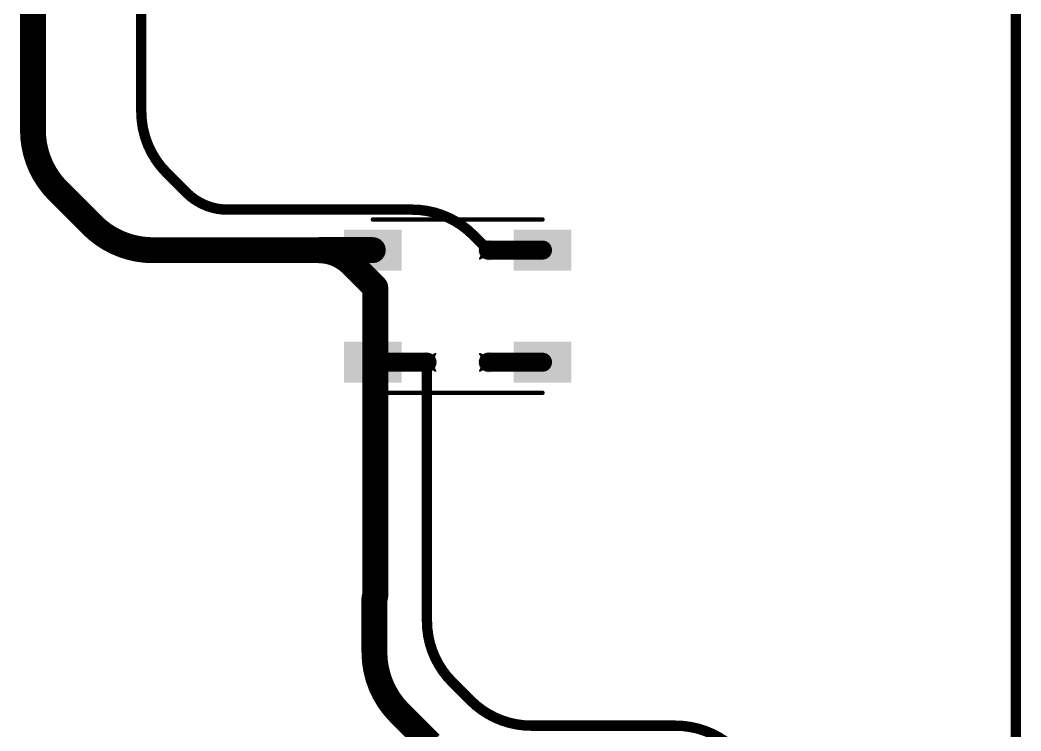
# Model space of a CAD drawing. Header units: inches. Extents: x -11 to 1110, y -7 to 455.
# Drawn here: x 634.54 to 664.03, y 160.73 to 181.66 of the extents above; entities that cross this region are included whole.
import ezdxf

# ---------------------------------------------------------------- set-up
doc = ezdxf.new("R2010")
doc.units = ezdxf.units.IN
for name, color, linetype in [('Bottom Layer', 5, 'Continuous'), ('Drill Drawing', 1, 'Continuous'), ('Top Layer', 1, 'Continuous'), ('Top Overlay', 2, 'Continuous'), ('Top Paste', 8, 'Continuous'), ('Top Solder', 216, 'Continuous'), ('Via Holes', 16, 'Continuous')]:
    doc.layers.add(name, color=color, linetype=linetype)

# ---------------------------------------------------------------- blocks, each defined once
blk = doc.blocks.new('WS2812B_B_W_230')
at = {"layer": 'Top Layer'}
for points in [[(-3.24999985, 2.15000078), (-1.75000031, 2.15000078), (-1.75000031, 1.15000278), (-3.24999985, 1.15000278)], [(3.24999985, 1.15000278), (1.75000031, 1.15000278), (1.75000031, 2.15000078), (3.24999985, 2.15000078)], [(-3.24999985, -1.15000024), (-1.75000031, -1.15000024), (-1.75000031, -2.14999824), (-3.24999985, -2.14999824)], [(1.75000031, -1.15000024), (3.24999985, -1.15000024), (3.24999985, -2.14999824), (1.75000031, -2.14999824)]]:
    blk.add_hatch(color=1, dxfattribs=at).paths.add_polyline_path(points)
at = {"layer": 'Top Paste'}
for points in [[(-3.24999985, 2.15000078), (-1.75000031, 2.15000078), (-1.75000031, 1.15000278), (-3.24999985, 1.15000278)], [(3.24999985, 1.15000278), (1.75000031, 1.15000278), (1.75000031, 2.15000078), (3.24999985, 2.15000078)], [(-3.24999985, -1.15000024), (-1.75000031, -1.15000024), (-1.75000031, -2.14999824), (-3.24999985, -2.14999824)], [(1.75000031, -1.15000024), (3.24999985, -1.15000024), (3.24999985, -2.14999824), (1.75000031, -2.14999824)]]:
    blk.add_hatch(color=8, dxfattribs=at).paths.add_polyline_path(points)
at = {"layer": 'Top Solder'}
for points in [[(-3.35159985, 2.25160078), (-1.64840031, 2.25160078), (-1.64840031, 1.04840278), (-3.35159985, 1.04840278)], [(3.35159985, 1.04840278), (1.64840031, 1.04840278), (1.64840031, 2.25160078), (3.35159985, 2.25160078)], [(-3.35159985, -1.04840024), (-1.64840031, -1.04840024), (-1.64840031, -2.25159824), (-3.35159985, -2.25159824)], [(1.64840031, -1.04840024), (3.35159985, -1.04840024), (3.35159985, -2.25159824), (1.64840031, -2.25159824)]]:
    blk.add_hatch(color=216, dxfattribs=at).paths.add_polyline_path(points)
at = {"layer": 'Top Overlay'}
for points in [[(-2.50000008, 2.55080008, 0.127, 0.127, 0), (2.50000008, 2.55080008, 0.127, 0.127, 0)], [(-3.556, 1.8034, 0.254, 0.254, 0), (-3.429, 1.6764, 0.254, 0.254, 0)], [(-3.556, 1.5494, 0.254, 0.254, 0), (-3.556, 1.8034, 0.254, 0.254, 0)], [(-3.556, 1.5494, 0.254, 0.254, 0), (-3.429, 1.6764, 0.254, 0.254, 0)], [(-2.50000008, -2.55079754, 0.127, 0.127, 0), (2.50000008, -2.55079754, 0.127, 0.127, 0)]]:
    blk.add_lwpolyline(points, format="xyseb", dxfattribs=at)
for points in [[(-2.53175008, 2.55080008, 0.0635, 0.0635, 1), (-2.46825008, 2.55080008, 0.0635, 0.0635, 1)], [(2.46825008, 2.55080008, 0.0635, 0.0635, 1), (2.53175008, 2.55080008, 0.0635, 0.0635, 1)], [(-3.619499999999999, 1.8034, 0.127, 0.127, 1), (-3.4925, 1.8034, 0.127, 0.127, 1)], [(-3.619499999999999, 1.8034, 0.127, 0.127, 1), (-3.4925, 1.8034, 0.127, 0.127, 1)], [(-3.4925, 1.6764, 0.127, 0.127, 1), (-3.3655, 1.6764, 0.127, 0.127, 1)], [(-3.4925, 1.6764, 0.127, 0.127, 1), (-3.3655, 1.6764, 0.127, 0.127, 1)], [(-3.619499999999999, 1.5494, 0.127, 0.127, 1), (-3.4925, 1.5494, 0.127, 0.127, 1)], [(-3.619499999999999, 1.5494, 0.127, 0.127, 1), (-3.4925, 1.5494, 0.127, 0.127, 1)], [(-2.53175008, -2.55079754, 0.0635, 0.0635, 1), (-2.46825008, -2.55079754, 0.0635, 0.0635, 1)], [(2.46825008, -2.55079754, 0.0635, 0.0635, 1), (2.53175008, -2.55079754, 0.0635, 0.0635, 1)]]:
    blk.add_lwpolyline(points, format="xyseb", close=True, dxfattribs=at)

msp = doc.modelspace()

# ---------------------------------------------------------------- hatches: boundary and pattern name
at = {"layer": 'Bottom Layer'}
h = msp.add_hatch(color=5, dxfattribs=at)
edge = h.paths.add_edge_path()
edge.add_arc((643.33895462, 174.88477596), 0.2999994, 0, 360)
h = msp.add_hatch(color=5, dxfattribs=at)
edge = h.paths.add_edge_path()
edge.add_arc((648.33895478, 174.88477596), 0.2999994, 0, 360)
h = msp.add_hatch(color=5, dxfattribs=at)
edge = h.paths.add_edge_path()
edge.add_arc((646.5302157, 171.58477494), 0.2999994, 0, 360)
h = msp.add_hatch(color=5, dxfattribs=at)
edge = h.paths.add_edge_path()
edge.add_arc((648.33895478, 171.58477494), 0.2999994, 0, 360)
at = {"layer": 'Top Layer'}
h = msp.add_hatch(color=1, dxfattribs=at)
edge = h.paths.add_edge_path()
edge.add_arc((643.33895462, 174.88477596), 0.2999994, 0, 360)
h = msp.add_hatch(color=1, dxfattribs=at)
edge = h.paths.add_edge_path()
edge.add_arc((648.33895478, 174.88477596), 0.2999994, 0, 360)
h = msp.add_hatch(color=1, dxfattribs=at)
edge = h.paths.add_edge_path()
edge.add_arc((646.5302157, 171.58477494), 0.2999994, 0, 360)
h = msp.add_hatch(color=1, dxfattribs=at)
edge = h.paths.add_edge_path()
edge.add_arc((648.33895478, 171.58477494), 0.2999994, 0, 360)
at = {"layer": 'Via Holes'}
h = msp.add_hatch(color=7, dxfattribs=at)
edge = h.paths.add_edge_path()
edge.add_arc((643.33895462, 174.88477596), 0.1499997, 0, 360)
h = msp.add_hatch(color=7, dxfattribs=at)
edge = h.paths.add_edge_path()
edge.add_arc((648.33895478, 174.88477596), 0.1499997, 0, 360)
h = msp.add_hatch(color=7, dxfattribs=at)
edge = h.paths.add_edge_path()
edge.add_arc((646.5302157, 171.58477494), 0.1499997, 0, 360)
h = msp.add_hatch(color=7, dxfattribs=at)
edge = h.paths.add_edge_path()
edge.add_arc((648.33895478, 171.58477494), 0.1499997, 0, 360)

# ---------------------------------------------------------------- linework, layer by layer
at = {"layer": 'Bottom Layer'}
for points in [[(663.87452188, 147.30947678, 0.3048, 0.3048, 0), (663.87452188, 252.8511961, 0.3048, 0.3048, 0)], [(634.9245721599999, 178.4195314, 0.7619999999999999, 0.7619999999999999, 0), (634.9245721599999, 189.55569658, 0.7619999999999999, 0.7619999999999999, 0)], [(638.1158332399999, 178.96207032, 0.3048, 0.3048, 0), (638.1158332399999, 186.25569556, 0.3048, 0.3048, 0)], [(638.85978146, 177.16601854, 0.3048, 0.3048, -0.198912367379658), (638.1158332399999, 178.96207032, 0.3048, 0.3048, 0)], [(635.6685203799999, 176.62347962, 0.7619999999999999, 0.7619999999999999, -0.198912367379658), (634.9245721599999, 178.4195314, 0.7619999999999999, 0.7619999999999999, 0)], [(638.85978146, 177.16601854, 0.3048, 0.3048, 0), (639.4449999999999, 176.5808, 0.3048, 0.3048, 0)], [(635.6685203799999, 176.62347962, 0.7619999999999999, 0.7619999999999999, 0), (636.66327582, 175.62872418, 0.7619999999999999, 0.7619999999999999, 0)], [(640.6554903399999, 176.07939892, 0.3048, 0.3048, -0.198912367379658), (639.4449999999999, 176.5808, 0.3048, 0.3048, 0)], [(640.6554903399999, 176.07939892, 0.3048, 0.3048, 0), (646.09222826, 176.07939892, 0.3048, 0.3048, 0)], [(646.09222826, 176.07939892, 0.3048, 0.3048, -0.198912367379658), (647.8882800399999, 175.3354507, 0.3048, 0.3048, 0)], [(638.4593275999999, 174.88477596, 0.7619999999999999, 0.7619999999999999, -0.198912367379658), (636.66327582, 175.62872418, 0.7619999999999999, 0.7619999999999999, 0)], [(647.8882800399999, 175.3354507, 0.3048, 0.3048, 0), (648.33895478, 174.88477596, 0.3048, 0.3048, 0)], [(638.4593275999999, 174.88477596, 0.7619999999999999, 0.7619999999999999, 0), (643.33895462, 174.88477596, 0.7619999999999999, 0.7619999999999999, 0)], [(643.33895462, 174.88477596, 0.7619999999999999, 0.7619999999999999, -0.198912367379658), (644.31314876, 174.48125124, 0.7619999999999999, 0.7619999999999999, 0)], [(644.31314876, 174.48125124, 0.7619999999999999, 0.7619999999999999, 0), (645.0075999999999, 173.7868, 0.7619999999999999, 0.7619999999999999, 0)], [(645.0075999999999, 164.70412068, 0.7619999999999999, 0.7619999999999999, 0), (645.0075999999999, 173.7868, 0.7619999999999999, 0.7619999999999999, 0)], [(646.5302157, 163.96908786, 0.3048, 0.3048, 0), (646.5302157, 171.58477494, 0.3048, 0.3048, 0)], [(645.0075999999999, 164.70412068, 0.7619999999999999, 0.7619999999999999, -0.198912367379658), (644.9822, 164.6428, 0.7619999999999999, 0.7619999999999999, 0)], [(644.9822, 163.05330356, 0.7619999999999999, 0.7619999999999999, 0), (644.9822, 164.6428, 0.7619999999999999, 0.7619999999999999, 0)], [(647.27416392, 162.17303608, 0.3048, 0.3048, -0.198912367379658), (646.5302157, 163.96908786, 0.3048, 0.3048, 0)], [(645.7261482199999, 161.25725178, 0.7619999999999999, 0.7619999999999999, -0.198912367379658), (644.9822, 163.05330356, 0.7619999999999999, 0.7619999999999999, 0)], [(647.27416392, 162.17303608, 0.3048, 0.3048, 0), (647.81305286, 161.63414714, 0.3048, 0.3048, 0)], [(645.7261482199999, 161.25725178, 0.7619999999999999, 0.7619999999999999, 0), (646.6331999999999, 160.3502, 0.7619999999999999, 0.7619999999999999, 0)], [(649.6091046399999, 160.89019892, 0.3048, 0.3048, -0.198912367379658), (647.81305286, 161.63414714, 0.3048, 0.3048, 0)], [(649.6091046399999, 160.89019892, 0.3048, 0.3048, 0), (653.85127802, 160.89019892, 0.3048, 0.3048, 0)], [(653.85127802, 160.89019892, 0.3048, 0.3048, -0.198912367379658), (655.6473298, 160.1462507, 0.3048, 0.3048, 0)]]:
    msp.add_lwpolyline(points, format="xyseb", dxfattribs=at)
for points in [[(638.03963324, 178.96207032, 0.1524, 0.1524, 1), (638.19203324, 178.96207032, 0.1524, 0.1524, 1)], [(638.03963324, 178.96207032, 0.1524, 0.1524, 1), (638.19203324, 178.96207032, 0.1524, 0.1524, 1)], [(634.73407216, 178.4195314, 0.3809999999999999, 0.3809999999999999, 1), (635.11507216, 178.4195314, 0.3809999999999999, 0.3809999999999999, 1)], [(634.73407216, 178.4195314, 0.3809999999999999, 0.3809999999999999, 1), (635.11507216, 178.4195314, 0.3809999999999999, 0.3809999999999999, 1)], [(638.78358146, 177.16601854, 0.1524, 0.1524, 1), (638.93598146, 177.16601854, 0.1524, 0.1524, 1)], [(638.78358146, 177.16601854, 0.1524, 0.1524, 1), (638.93598146, 177.16601854, 0.1524, 0.1524, 1)], [(635.47802038, 176.62347962, 0.3809999999999999, 0.3809999999999999, 1), (635.85902038, 176.62347962, 0.3809999999999999, 0.3809999999999999, 1)], [(635.47802038, 176.62347962, 0.3809999999999999, 0.3809999999999999, 1), (635.85902038, 176.62347962, 0.3809999999999999, 0.3809999999999999, 1)], [(639.3688, 176.5808, 0.1524, 0.1524, 1), (639.5212, 176.5808, 0.1524, 0.1524, 1)], [(639.3688, 176.5808, 0.1524, 0.1524, 1), (639.5212, 176.5808, 0.1524, 0.1524, 1)], [(640.57929034, 176.07939892, 0.1524, 0.1524, 1), (640.73169034, 176.07939892, 0.1524, 0.1524, 1)], [(640.57929034, 176.07939892, 0.1524, 0.1524, 1), (640.73169034, 176.07939892, 0.1524, 0.1524, 1)], [(646.01602826, 176.07939892, 0.1524, 0.1524, 1), (646.1684282599999, 176.07939892, 0.1524, 0.1524, 1)], [(646.01602826, 176.07939892, 0.1524, 0.1524, 1), (646.1684282599999, 176.07939892, 0.1524, 0.1524, 1)], [(636.4727758199999, 175.62872418, 0.3809999999999999, 0.3809999999999999, 1), (636.85377582, 175.62872418, 0.3809999999999999, 0.3809999999999999, 1)], [(636.4727758199999, 175.62872418, 0.3809999999999999, 0.3809999999999999, 1), (636.85377582, 175.62872418, 0.3809999999999999, 0.3809999999999999, 1)], [(647.81208004, 175.3354507, 0.1524, 0.1524, 1), (647.9644800399999, 175.3354507, 0.1524, 0.1524, 1)], [(647.81208004, 175.3354507, 0.1524, 0.1524, 1), (647.9644800399999, 175.3354507, 0.1524, 0.1524, 1)], [(638.2688275999999, 174.88477596, 0.3809999999999999, 0.3809999999999999, 1), (638.6498276, 174.88477596, 0.3809999999999999, 0.3809999999999999, 1)], [(638.2688275999999, 174.88477596, 0.3809999999999999, 0.3809999999999999, 1), (638.6498276, 174.88477596, 0.3809999999999999, 0.3809999999999999, 1)], [(643.1484546199999, 174.88477596, 0.3809999999999999, 0.3809999999999999, 1), (643.52945462, 174.88477596, 0.3809999999999999, 0.3809999999999999, 1)], [(643.1484546199999, 174.88477596, 0.3809999999999999, 0.3809999999999999, 1), (643.52945462, 174.88477596, 0.3809999999999999, 0.3809999999999999, 1)], [(644.12264876, 174.48125124, 0.3809999999999999, 0.3809999999999999, 1), (644.5036487599999, 174.48125124, 0.3809999999999999, 0.3809999999999999, 1)], [(644.12264876, 174.48125124, 0.3809999999999999, 0.3809999999999999, 1), (644.5036487599999, 174.48125124, 0.3809999999999999, 0.3809999999999999, 1)], [(648.2627547799999, 174.88477596, 0.1524, 0.1524, 1), (648.41515478, 174.88477596, 0.1524, 0.1524, 1)], [(644.8171, 173.7868, 0.3809999999999999, 0.3809999999999999, 1), (645.1981, 173.7868, 0.3809999999999999, 0.3809999999999999, 1)], [(644.8171, 173.7868, 0.3809999999999999, 0.3809999999999999, 1), (645.1981, 173.7868, 0.3809999999999999, 0.3809999999999999, 1)], [(646.4540156999999, 171.58477494, 0.1524, 0.1524, 1), (646.6064157, 171.58477494, 0.1524, 0.1524, 1)], [(644.7917, 164.6428, 0.3809999999999999, 0.3809999999999999, 1), (645.1727, 164.6428, 0.3809999999999999, 0.3809999999999999, 1)], [(644.7917, 164.6428, 0.3809999999999999, 0.3809999999999999, 1), (645.1727, 164.6428, 0.3809999999999999, 0.3809999999999999, 1)], [(644.8171, 164.70412068, 0.3809999999999999, 0.3809999999999999, 1), (645.1981, 164.70412068, 0.3809999999999999, 0.3809999999999999, 1)], [(644.8171, 164.70412068, 0.3809999999999999, 0.3809999999999999, 1), (645.1981, 164.70412068, 0.3809999999999999, 0.3809999999999999, 1)], [(646.4540156999999, 163.96908786, 0.1524, 0.1524, 1), (646.6064157, 163.96908786, 0.1524, 0.1524, 1)], [(646.4540156999999, 163.96908786, 0.1524, 0.1524, 1), (646.6064157, 163.96908786, 0.1524, 0.1524, 1)], [(644.7917, 163.05330356, 0.3809999999999999, 0.3809999999999999, 1), (645.1727, 163.05330356, 0.3809999999999999, 0.3809999999999999, 1)], [(644.7917, 163.05330356, 0.3809999999999999, 0.3809999999999999, 1), (645.1727, 163.05330356, 0.3809999999999999, 0.3809999999999999, 1)], [(647.19796392, 162.17303608, 0.1524, 0.1524, 1), (647.35036392, 162.17303608, 0.1524, 0.1524, 1)], [(647.19796392, 162.17303608, 0.1524, 0.1524, 1), (647.35036392, 162.17303608, 0.1524, 0.1524, 1)], [(645.53564822, 161.25725178, 0.3809999999999999, 0.3809999999999999, 1), (645.91664822, 161.25725178, 0.3809999999999999, 0.3809999999999999, 1)], [(645.53564822, 161.25725178, 0.3809999999999999, 0.3809999999999999, 1), (645.91664822, 161.25725178, 0.3809999999999999, 0.3809999999999999, 1)], [(647.7368528599999, 161.63414714, 0.1524, 0.1524, 1), (647.8892528599999, 161.63414714, 0.1524, 0.1524, 1)], [(647.7368528599999, 161.63414714, 0.1524, 0.1524, 1), (647.8892528599999, 161.63414714, 0.1524, 0.1524, 1)], [(649.53290464, 160.89019892, 0.1524, 0.1524, 1), (649.68530464, 160.89019892, 0.1524, 0.1524, 1)], [(649.53290464, 160.89019892, 0.1524, 0.1524, 1), (649.68530464, 160.89019892, 0.1524, 0.1524, 1)], [(653.77507802, 160.89019892, 0.1524, 0.1524, 1), (653.92747802, 160.89019892, 0.1524, 0.1524, 1)], [(653.77507802, 160.89019892, 0.1524, 0.1524, 1), (653.92747802, 160.89019892, 0.1524, 0.1524, 1)]]:
    msp.add_lwpolyline(points, format="xyseb", close=True, dxfattribs=at)
at = {"layer": 'Drill Drawing'}
for points in [[(643.08495462, 175.13877596, 0.0508, 0.0508, 0), (643.33895462, 175.01177596, 0.0508, 0.0508, 0)], [(643.08495462, 175.13877596, 0.0508, 0.0508, 0), (643.21195462, 174.88477596, 0.0508, 0.0508, 0)], [(643.33895462, 175.01177596, 0.0508, 0.0508, 0), (643.5929546199999, 175.13877596, 0.0508, 0.0508, 0)], [(643.4659546199999, 174.88477596, 0.0508, 0.0508, 0), (643.5929546199999, 175.13877596, 0.0508, 0.0508, 0)], [(648.08495478, 175.13877596, 0.0508, 0.0508, 0), (648.33895478, 175.01177596, 0.0508, 0.0508, 0)], [(648.08495478, 175.13877596, 0.0508, 0.0508, 0), (648.2119547799999, 174.88477596, 0.0508, 0.0508, 0)], [(648.33895478, 175.01177596, 0.0508, 0.0508, 0), (648.59295478, 175.13877596, 0.0508, 0.0508, 0)], [(648.4659547800001, 174.88477596, 0.0508, 0.0508, 0), (648.59295478, 175.13877596, 0.0508, 0.0508, 0)], [(643.08495462, 174.63077596, 0.0508, 0.0508, 0), (643.21195462, 174.88477596, 0.0508, 0.0508, 0)], [(643.4659546199999, 174.88477596, 0.0508, 0.0508, 0), (643.5929546199999, 174.63077596, 0.0508, 0.0508, 0)], [(648.08495478, 174.63077596, 0.0508, 0.0508, 0), (648.2119547799999, 174.88477596, 0.0508, 0.0508, 0)], [(648.4659547800001, 174.88477596, 0.0508, 0.0508, 0), (648.59295478, 174.63077596, 0.0508, 0.0508, 0)], [(643.08495462, 174.63077596, 0.0508, 0.0508, 0), (643.33895462, 174.75777596, 0.0508, 0.0508, 0)], [(643.33895462, 174.75777596, 0.0508, 0.0508, 0), (643.5929546199999, 174.63077596, 0.0508, 0.0508, 0)], [(648.08495478, 174.63077596, 0.0508, 0.0508, 0), (648.33895478, 174.75777596, 0.0508, 0.0508, 0)], [(648.33895478, 174.75777596, 0.0508, 0.0508, 0), (648.59295478, 174.63077596, 0.0508, 0.0508, 0)], [(646.2762157, 171.83877494, 0.0508, 0.0508, 0), (646.5302157, 171.71177494, 0.0508, 0.0508, 0)], [(646.2762157, 171.83877494, 0.0508, 0.0508, 0), (646.4032157, 171.58477494, 0.0508, 0.0508, 0)], [(646.2762157, 171.33077494, 0.0508, 0.0508, 0), (646.4032157, 171.58477494, 0.0508, 0.0508, 0)], [(646.5302157, 171.71177494, 0.0508, 0.0508, 0), (646.7842157, 171.83877494, 0.0508, 0.0508, 0)], [(646.6572156999999, 171.58477494, 0.0508, 0.0508, 0), (646.7842157, 171.83877494, 0.0508, 0.0508, 0)], [(646.6572156999999, 171.58477494, 0.0508, 0.0508, 0), (646.7842157, 171.33077494, 0.0508, 0.0508, 0)], [(648.08495478, 171.83877494, 0.0508, 0.0508, 0), (648.33895478, 171.71177494, 0.0508, 0.0508, 0)], [(648.08495478, 171.83877494, 0.0508, 0.0508, 0), (648.2119547799999, 171.58477494, 0.0508, 0.0508, 0)], [(648.08495478, 171.33077494, 0.0508, 0.0508, 0), (648.2119547799999, 171.58477494, 0.0508, 0.0508, 0)], [(648.33895478, 171.71177494, 0.0508, 0.0508, 0), (648.59295478, 171.83877494, 0.0508, 0.0508, 0)], [(648.4659547800001, 171.58477494, 0.0508, 0.0508, 0), (648.59295478, 171.83877494, 0.0508, 0.0508, 0)], [(648.4659547800001, 171.58477494, 0.0508, 0.0508, 0), (648.59295478, 171.33077494, 0.0508, 0.0508, 0)], [(646.2762157, 171.33077494, 0.0508, 0.0508, 0), (646.5302157, 171.45777494, 0.0508, 0.0508, 0)], [(646.5302157, 171.45777494, 0.0508, 0.0508, 0), (646.7842157, 171.33077494, 0.0508, 0.0508, 0)], [(648.08495478, 171.33077494, 0.0508, 0.0508, 0), (648.33895478, 171.45777494, 0.0508, 0.0508, 0)], [(648.33895478, 171.45777494, 0.0508, 0.0508, 0), (648.59295478, 171.33077494, 0.0508, 0.0508, 0)]]:
    msp.add_lwpolyline(points, format="xyseb", dxfattribs=at)
for points in [[(643.07225462, 175.13877596, 0.0254, 0.0254, 1), (643.09765462, 175.13877596, 0.0254, 0.0254, 1)], [(643.07225462, 175.13877596, 0.0254, 0.0254, 1), (643.09765462, 175.13877596, 0.0254, 0.0254, 1)], [(643.58025462, 175.13877596, 0.0254, 0.0254, 1), (643.60565462, 175.13877596, 0.0254, 0.0254, 1)], [(643.58025462, 175.13877596, 0.0254, 0.0254, 1), (643.60565462, 175.13877596, 0.0254, 0.0254, 1)], [(648.07225478, 175.13877596, 0.0254, 0.0254, 1), (648.09765478, 175.13877596, 0.0254, 0.0254, 1)], [(648.07225478, 175.13877596, 0.0254, 0.0254, 1), (648.09765478, 175.13877596, 0.0254, 0.0254, 1)], [(648.5802547799999, 175.13877596, 0.0254, 0.0254, 1), (648.6056547799999, 175.13877596, 0.0254, 0.0254, 1)], [(648.5802547799999, 175.13877596, 0.0254, 0.0254, 1), (648.6056547799999, 175.13877596, 0.0254, 0.0254, 1)], [(643.1992546199999, 174.88477596, 0.0254, 0.0254, 1), (643.2246546199999, 174.88477596, 0.0254, 0.0254, 1)], [(643.1992546199999, 174.88477596, 0.0254, 0.0254, 1), (643.2246546199999, 174.88477596, 0.0254, 0.0254, 1)], [(643.32625462, 175.01177596, 0.0254, 0.0254, 1), (643.35165462, 175.01177596, 0.0254, 0.0254, 1)], [(643.32625462, 175.01177596, 0.0254, 0.0254, 1), (643.35165462, 175.01177596, 0.0254, 0.0254, 1)], [(643.4532546199999, 174.88477596, 0.0254, 0.0254, 1), (643.47865462, 174.88477596, 0.0254, 0.0254, 1)], [(643.4532546199999, 174.88477596, 0.0254, 0.0254, 1), (643.47865462, 174.88477596, 0.0254, 0.0254, 1)], [(648.19925478, 174.88477596, 0.0254, 0.0254, 1), (648.2246547799999, 174.88477596, 0.0254, 0.0254, 1)], [(648.19925478, 174.88477596, 0.0254, 0.0254, 1), (648.2246547799999, 174.88477596, 0.0254, 0.0254, 1)], [(648.32625478, 175.01177596, 0.0254, 0.0254, 1), (648.35165478, 175.01177596, 0.0254, 0.0254, 1)], [(648.32625478, 175.01177596, 0.0254, 0.0254, 1), (648.35165478, 175.01177596, 0.0254, 0.0254, 1)], [(648.45325478, 174.88477596, 0.0254, 0.0254, 1), (648.4786547799999, 174.88477596, 0.0254, 0.0254, 1)], [(648.45325478, 174.88477596, 0.0254, 0.0254, 1), (648.4786547799999, 174.88477596, 0.0254, 0.0254, 1)], [(643.07225462, 174.63077596, 0.0254, 0.0254, 1), (643.09765462, 174.63077596, 0.0254, 0.0254, 1)], [(643.07225462, 174.63077596, 0.0254, 0.0254, 1), (643.09765462, 174.63077596, 0.0254, 0.0254, 1)], [(643.32625462, 174.75777596, 0.0254, 0.0254, 1), (643.35165462, 174.75777596, 0.0254, 0.0254, 1)], [(643.32625462, 174.75777596, 0.0254, 0.0254, 1), (643.35165462, 174.75777596, 0.0254, 0.0254, 1)], [(643.58025462, 174.63077596, 0.0254, 0.0254, 1), (643.60565462, 174.63077596, 0.0254, 0.0254, 1)], [(643.58025462, 174.63077596, 0.0254, 0.0254, 1), (643.60565462, 174.63077596, 0.0254, 0.0254, 1)], [(648.07225478, 174.63077596, 0.0254, 0.0254, 1), (648.09765478, 174.63077596, 0.0254, 0.0254, 1)], [(648.07225478, 174.63077596, 0.0254, 0.0254, 1), (648.09765478, 174.63077596, 0.0254, 0.0254, 1)], [(648.32625478, 174.75777596, 0.0254, 0.0254, 1), (648.35165478, 174.75777596, 0.0254, 0.0254, 1)], [(648.32625478, 174.75777596, 0.0254, 0.0254, 1), (648.35165478, 174.75777596, 0.0254, 0.0254, 1)], [(648.5802547799999, 174.63077596, 0.0254, 0.0254, 1), (648.6056547799999, 174.63077596, 0.0254, 0.0254, 1)], [(648.5802547799999, 174.63077596, 0.0254, 0.0254, 1), (648.6056547799999, 174.63077596, 0.0254, 0.0254, 1)], [(646.2635157, 171.83877494, 0.0254, 0.0254, 1), (646.2889157, 171.83877494, 0.0254, 0.0254, 1)], [(646.2635157, 171.83877494, 0.0254, 0.0254, 1), (646.2889157, 171.83877494, 0.0254, 0.0254, 1)], [(646.3905156999999, 171.58477494, 0.0254, 0.0254, 1), (646.4159156999999, 171.58477494, 0.0254, 0.0254, 1)], [(646.3905156999999, 171.58477494, 0.0254, 0.0254, 1), (646.4159156999999, 171.58477494, 0.0254, 0.0254, 1)], [(646.5175157, 171.71177494, 0.0254, 0.0254, 1), (646.5429157, 171.71177494, 0.0254, 0.0254, 1)], [(646.5175157, 171.71177494, 0.0254, 0.0254, 1), (646.5429157, 171.71177494, 0.0254, 0.0254, 1)], [(646.6445156999999, 171.58477494, 0.0254, 0.0254, 1), (646.6699157, 171.58477494, 0.0254, 0.0254, 1)], [(646.6445156999999, 171.58477494, 0.0254, 0.0254, 1), (646.6699157, 171.58477494, 0.0254, 0.0254, 1)], [(646.7715156999999, 171.83877494, 0.0254, 0.0254, 1), (646.7969157, 171.83877494, 0.0254, 0.0254, 1)], [(646.7715156999999, 171.83877494, 0.0254, 0.0254, 1), (646.7969157, 171.83877494, 0.0254, 0.0254, 1)], [(648.07225478, 171.83877494, 0.0254, 0.0254, 1), (648.09765478, 171.83877494, 0.0254, 0.0254, 1)], [(648.07225478, 171.83877494, 0.0254, 0.0254, 1), (648.09765478, 171.83877494, 0.0254, 0.0254, 1)], [(648.19925478, 171.58477494, 0.0254, 0.0254, 1), (648.2246547799999, 171.58477494, 0.0254, 0.0254, 1)], [(648.19925478, 171.58477494, 0.0254, 0.0254, 1), (648.2246547799999, 171.58477494, 0.0254, 0.0254, 1)], [(648.32625478, 171.71177494, 0.0254, 0.0254, 1), (648.35165478, 171.71177494, 0.0254, 0.0254, 1)], [(648.32625478, 171.71177494, 0.0254, 0.0254, 1), (648.35165478, 171.71177494, 0.0254, 0.0254, 1)], [(648.45325478, 171.58477494, 0.0254, 0.0254, 1), (648.4786547799999, 171.58477494, 0.0254, 0.0254, 1)], [(648.45325478, 171.58477494, 0.0254, 0.0254, 1), (648.4786547799999, 171.58477494, 0.0254, 0.0254, 1)], [(648.5802547799999, 171.83877494, 0.0254, 0.0254, 1), (648.6056547799999, 171.83877494, 0.0254, 0.0254, 1)], [(648.5802547799999, 171.83877494, 0.0254, 0.0254, 1), (648.6056547799999, 171.83877494, 0.0254, 0.0254, 1)], [(646.2635157, 171.33077494, 0.0254, 0.0254, 1), (646.2889157, 171.33077494, 0.0254, 0.0254, 1)], [(646.2635157, 171.33077494, 0.0254, 0.0254, 1), (646.2889157, 171.33077494, 0.0254, 0.0254, 1)], [(646.5175157, 171.45777494, 0.0254, 0.0254, 1), (646.5429157, 171.45777494, 0.0254, 0.0254, 1)], [(646.5175157, 171.45777494, 0.0254, 0.0254, 1), (646.5429157, 171.45777494, 0.0254, 0.0254, 1)], [(646.7715156999999, 171.33077494, 0.0254, 0.0254, 1), (646.7969157, 171.33077494, 0.0254, 0.0254, 1)], [(646.7715156999999, 171.33077494, 0.0254, 0.0254, 1), (646.7969157, 171.33077494, 0.0254, 0.0254, 1)], [(648.07225478, 171.33077494, 0.0254, 0.0254, 1), (648.09765478, 171.33077494, 0.0254, 0.0254, 1)], [(648.07225478, 171.33077494, 0.0254, 0.0254, 1), (648.09765478, 171.33077494, 0.0254, 0.0254, 1)], [(648.32625478, 171.45777494, 0.0254, 0.0254, 1), (648.35165478, 171.45777494, 0.0254, 0.0254, 1)], [(648.32625478, 171.45777494, 0.0254, 0.0254, 1), (648.35165478, 171.45777494, 0.0254, 0.0254, 1)], [(648.5802547799999, 171.33077494, 0.0254, 0.0254, 1), (648.6056547799999, 171.33077494, 0.0254, 0.0254, 1)], [(648.5802547799999, 171.33077494, 0.0254, 0.0254, 1), (648.6056547799999, 171.33077494, 0.0254, 0.0254, 1)]]:
    msp.add_lwpolyline(points, format="xyseb", close=True, dxfattribs=at)
at = {"layer": 'Top Layer'}
for points in [[(643.33895462, 174.88816686, 0.7619999999999999, 0.7619999999999999, 0), (644.93458516, 174.88816686, 0.7619999999999999, 0.7619999999999999, 0)], [(648.33895478, 174.88816686, 0.5588, 0.5588, 0), (649.9345853199999, 174.88816686, 0.5588, 0.5588, 0)], [(644.93458516, 171.58816584, 0.5588, 0.5588, 0), (646.5302157, 171.58816584, 0.5588, 0.5588, 0)], [(648.33895478, 171.58816584, 0.5588, 0.5588, 0), (649.9345853199999, 171.58816584, 0.5588, 0.5588, 0)]]:
    msp.add_lwpolyline(points, format="xyseb", dxfattribs=at)
for points in [[(643.1484546199999, 174.88816686, 0.3809999999999999, 0.3809999999999999, 1), (643.52945462, 174.88816686, 0.3809999999999999, 0.3809999999999999, 1)], [(644.7440851599999, 174.88816686, 0.3809999999999999, 0.3809999999999999, 1), (645.12508516, 174.88816686, 0.3809999999999999, 0.3809999999999999, 1)], [(648.19925478, 174.88816686, 0.2794, 0.2794, 1), (648.4786547799999, 174.88816686, 0.2794, 0.2794, 1)], [(649.7948853199999, 174.88816686, 0.2794, 0.2794, 1), (650.07428532, 174.88816686, 0.2794, 0.2794, 1)], [(644.7948851599999, 171.58816584, 0.2794, 0.2794, 1), (645.07428516, 171.58816584, 0.2794, 0.2794, 1)], [(646.3905156999999, 171.58816584, 0.2794, 0.2794, 1), (646.6699157, 171.58816584, 0.2794, 0.2794, 1)], [(648.19925478, 171.58816584, 0.2794, 0.2794, 1), (648.4786547799999, 171.58816584, 0.2794, 0.2794, 1)], [(649.7948853199999, 171.58816584, 0.2794, 0.2794, 1), (650.07428532, 171.58816584, 0.2794, 0.2794, 1)]]:
    msp.add_lwpolyline(points, format="xyseb", close=True, dxfattribs=at)

# ---------------------------------------------------------------- block references
msp.add_blockref('WS2812B_B_W_230', (647.43458524, 173.23816508))

doc.saveas('drawing.dxf')
